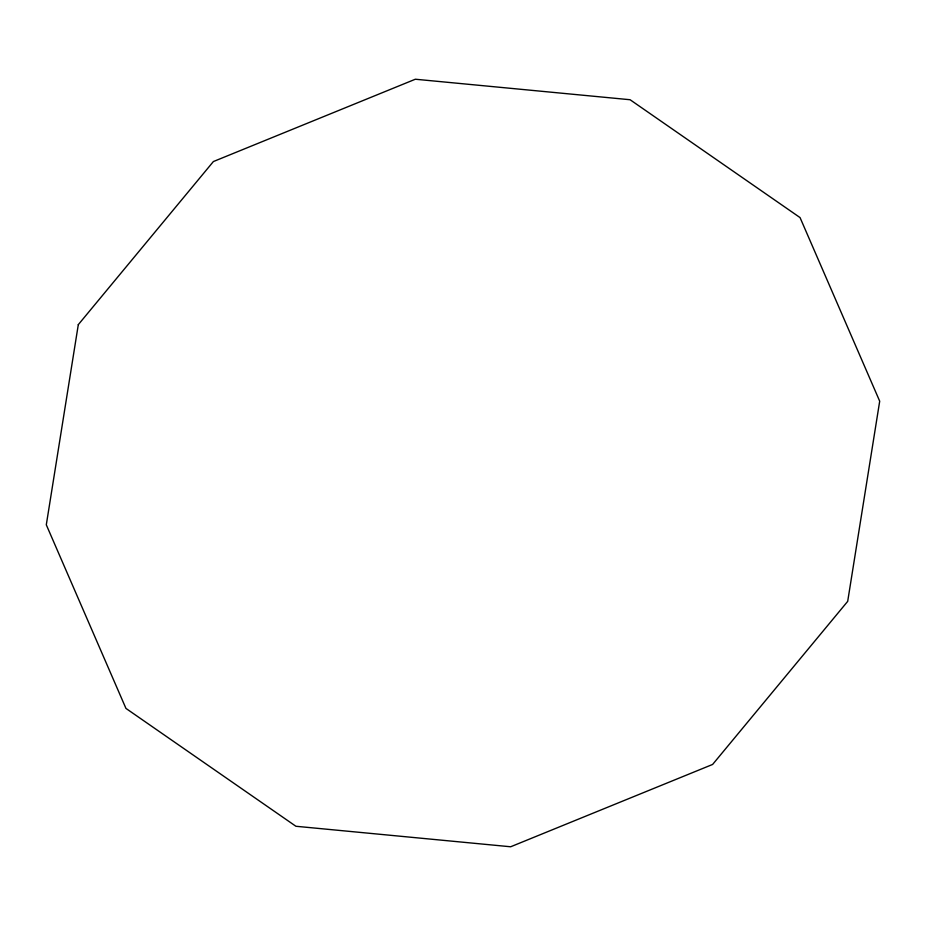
<?xml version="1.0" encoding="UTF-8"?>
<svg xmlns="http://www.w3.org/2000/svg" width="926" height="926" viewBox="0 0 926 926"><rect width="100%" height="100%" fill="white"/><g stroke="black" fill="none" stroke-linecap="round" stroke-linejoin="round"><path stroke-width="1.39" d="M78.305 324.644L46.3 524.81L125.948 708.413L295.915 826.27L510.654 846.769L712.615 764.448L847.695 601.356L879.7 401.19L800.052 217.587L630.085 99.73L415.346 79.231L213.385 161.552L78.305 324.644"/></g></svg>
